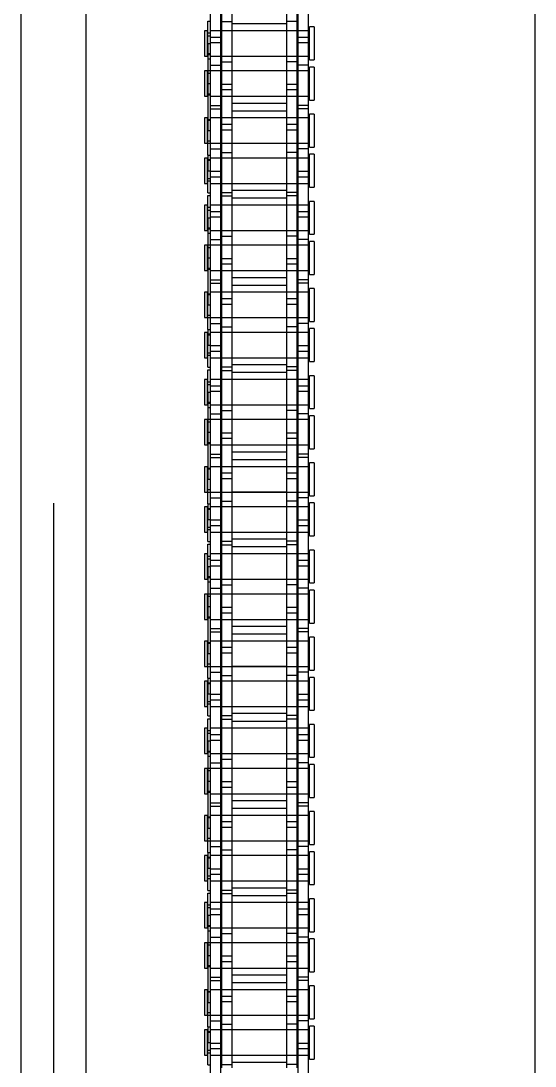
# Model space of a CAD drawing. Header units: metres. Extents: x 0 to 63075, y 0 to 44550.
# Drawn here: x 13957.4 to 14032.4, y 27655.3 to 27807.5 of the extents above; entities that cross this region are included whole.
import ezdxf

# ---------------------------------------------------------------- set-up
doc = ezdxf.new("R2010")
doc.units = ezdxf.units.M
doc.header["$LTSCALE"] = 75
doc.linetypes.add('HIDDEN2', pattern=[4.7625, 3.175, -1.5875])
for name, color, linetype in [('SDM', 7, 'Continuous'), ('SL4', 4, 'Continuous'), ('ST1', 7, 'HIDDEN2')]:
    doc.layers.add(name, color=color, linetype=linetype)

# ---------------------------------------------------------------- blocks, each defined once
blk = doc.blocks.new('A$Ca53c419a')
at = {"layer": 'SL4'}
for p, q in [((3664.71, 495.77), (2339.74, 495.77)), ((2339.74, 486.24), (3664.71, 486.24)), ((2339.74, 420.77), (3664.71, 420.77))]:
    blk.add_line(p, q, dxfattribs=at)
at = {"layer": 'ST1'}
for p, q in [((3664.71, 491), (2339.74, 491)), ((2339.74, 486.24), (3664.71, 486.24)), ((3230.77, 469), (3227.08, 469)), ((3227.08, 469), (3227.08, 468.53)), ((3230.77, 468.53), (3230.77, 469)), ((3236.62, 469), (3232.93, 469)), ((3232.93, 469), (3232.93, 468.53)), ((3236.62, 468.53), (3236.62, 469)), ((3243.47, 469), (3239.78, 469)), ((3239.78, 469), (3239.78, 468.53)), ((3243.47, 468.53), (3243.47, 469)), ((3249.32, 469), (3245.63, 469)), ((3245.63, 469), (3245.63, 468.53)), ((3249.32, 468.53), (3249.32, 469)), ((3256.17, 469), (3252.48, 469)), ((3252.48, 469), (3252.48, 468.53)), ((3256.17, 468.53), (3256.17, 469)), ((3262.02, 469), (3258.33, 469)), ((3258.33, 469), (3258.33, 468.53)), ((3262.02, 468.53), (3262.02, 469)), ((3268.87, 469), (3265.18, 469)), ((3265.18, 469), (3265.18, 468.53)), ((3268.87, 468.53), (3268.87, 469)), ((3274.72, 469), (3271.03, 469)), ((3271.03, 469), (3271.03, 468.53)), ((3274.72, 468.53), (3274.72, 469)), ((3281.57, 469), (3277.88, 469)), ((3277.88, 469), (3277.88, 468.53)), ((3281.57, 468.53), (3281.57, 469)), ((3287.42, 469), (3283.73, 469)), ((3283.73, 469), (3283.73, 468.53)), ((3287.42, 468.53), (3287.42, 469)), ((3294.27, 469), (3290.58, 469)), ((3290.58, 469), (3290.58, 468.53)), ((3294.27, 468.53), (3294.27, 469)), ((3300.12, 469), (3296.43, 469)), ((3296.43, 469), (3296.43, 468.53)), ((3300.12, 468.53), (3300.12, 469)), ((3306.97, 469), (3303.28, 469)), ((3303.28, 469), (3303.28, 468.53)), ((3306.97, 468.53), (3306.97, 469)), ((3312.82, 469), (3309.13, 469)), ((3309.13, 469), (3309.13, 468.53)), ((3312.82, 468.53), (3312.82, 469)), ((3319.67, 469), (3315.98, 469)), ((3315.98, 469), (3315.98, 468.53)), ((3319.67, 468.53), (3319.67, 469)), ((3325.52, 469), (3321.83, 469)), ((3321.83, 469), (3321.83, 468.53)), ((3325.52, 468.53), (3325.52, 469)), ((3332.37, 469), (3328.68, 469)), ((3328.68, 469), (3328.68, 468.53)), ((3332.37, 468.53), (3332.37, 469)), ((3338.22, 469), (3334.53, 469)), ((3334.53, 469), (3334.53, 468.53)), ((3338.22, 468.53), (3338.22, 469)), ((3345.07, 469), (3341.38, 469)), ((3341.38, 469), (3341.38, 468.53)), ((3345.07, 468.53), (3345.07, 469)), ((3350.92, 469), (3347.23, 469)), ((3347.23, 469), (3347.23, 468.53)), ((3350.92, 468.53), (3350.92, 469)), ((3357.77, 469), (3354.08, 469)), ((3354.08, 469), (3354.08, 468.53)), ((3357.77, 468.53), (3357.77, 469)), ((3363.62, 469), (3359.93, 469)), ((3359.93, 469), (3359.93, 468.53)), ((3363.62, 468.53), (3363.62, 469)), ((3370.47, 469), (3366.78, 469)), ((3366.78, 469), (3366.78, 468.53)), ((3370.47, 468.53), (3370.47, 469)), ((3376.32, 469), (3372.63, 469)), ((3372.63, 469), (3372.63, 468.53)), ((3376.32, 468.53), (3376.32, 469)), ((3228, 468.16), (3218.9, 468.16)), ((3225.7, 468.49), (3225.7, 468.16)), ((3225.7, 468.49), (3228.93, 468.49)), ((3227.08, 468.53), (3230.77, 468.53)), ((3227.08, 468.16), (3227.08, 466.64)), ((3227.08, 468.16), (3227.08, 453.66)), ((3227.45, 468.53), (3227.45, 468.16)), ((3227.82, 468.49), (3227.82, 468.16)), ((3228.86, 468.16), (3228, 468.16)), ((3228, 466.64), (3228, 468.16)), ((3237.95, 468.16), (3228.86, 468.16)), ((3228.86, 468.16), (3228.86, 466.64)), ((3228.93, 468.49), (3228.93, 468.16)), ((3231.22, 468.49), (3228.93, 468.49)), ((3230.4, 468.16), (3230.4, 468.53)), ((3230.55, 468.49), (3230.55, 468.16)), ((3230.77, 466.64), (3230.77, 468.16)), ((3230.77, 453.66), (3230.77, 468.16)), ((3231.22, 468.49), (3234.78, 468.49)), ((3231.22, 468.49), (3231.22, 468.16)), ((3232.1, 468.16), (3232.1, 466.64)), ((3232.93, 468.53), (3236.62, 468.53)), ((3232.93, 468.49), (3232.93, 466.64)), ((3232.93, 468.16), (3232.93, 453.66)), ((3233.3, 468.53), (3233.3, 468.16)), ((3234.78, 468.49), (3234.78, 468.16)), ((3247.48, 468.49), (3234.78, 468.49)), ((3236.25, 468.16), (3236.25, 468.53)), ((3236.39, 468.49), (3236.39, 468.16)), ((3236.62, 466.64), (3236.62, 468.16)), ((3236.62, 453.66), (3236.62, 468.16)), ((3237.95, 468.16), (3237.95, 466.64)), ((3244.3, 468.16), (3237.95, 468.16)), ((3238.45, 468.16), (3238.45, 466.64)), ((3239.78, 468.53), (3243.47, 468.53)), ((3239.78, 468.16), (3239.78, 466.64)), ((3239.78, 468.16), (3239.78, 453.66)), ((3240.01, 468.49), (3240.01, 468.16)), ((3240.15, 468.53), (3240.15, 468.16)), ((3241.63, 468.49), (3241.63, 468.16)), ((3243.1, 468.16), (3243.1, 468.53)), ((3243.47, 466.64), (3243.47, 468.49)), ((3243.47, 453.66), (3243.47, 468.16)), ((3244.3, 468.16), (3244.3, 466.64)), ((3253.4, 468.16), (3244.3, 468.16)), ((3245.18, 468.16), (3245.18, 468.49)), ((3245.63, 468.53), (3249.32, 468.53)), ((3245.63, 468.16), (3245.63, 466.64)), ((3245.63, 468.16), (3245.63, 453.66)), ((3245.86, 468.49), (3245.86, 468.16)), ((3246, 468.53), (3246, 468.16)), ((3247.48, 468.49), (3247.48, 468.16)), ((3247.48, 468.49), (3250.71, 468.49)), ((3247.55, 466.64), (3247.55, 468.16)), ((3248.41, 468.16), (3248.41, 466.64)), ((3248.58, 468.49), (3248.58, 468.16)), ((3248.95, 468.16), (3248.95, 468.53)), ((3249.32, 466.64), (3249.32, 468.16)), ((3249.32, 453.66), (3249.32, 468.16)), ((3250.71, 468.49), (3250.71, 468.16)), ((3251.1, 468.49), (3251.1, 468.16)), ((3251.1, 468.49), (3254.33, 468.49)), ((3252.48, 468.53), (3256.17, 468.53)), ((3252.48, 468.16), (3252.48, 466.64)), ((3252.48, 468.16), (3252.48, 453.66)), ((3252.85, 468.53), (3252.85, 468.16)), ((3253.22, 468.49), (3253.22, 468.16)), ((3254.26, 468.16), (3253.4, 468.16)), ((3253.4, 466.64), (3253.4, 468.16)), ((3263.35, 468.16), (3254.26, 468.16)), ((3254.26, 468.16), (3254.26, 466.64)), ((3254.33, 468.49), (3254.33, 468.16)), ((3256.62, 468.49), (3254.33, 468.49)), ((3255.8, 468.16), (3255.8, 468.53)), ((3255.95, 468.49), (3255.95, 468.16)), ((3256.17, 466.64), (3256.17, 468.16)), ((3256.17, 453.66), (3256.17, 468.16)), ((3256.62, 468.49), (3260.18, 468.49)), ((3256.62, 468.49), (3256.62, 468.16)), ((3257.5, 468.16), (3257.5, 466.64)), ((3258.33, 468.53), (3262.02, 468.53)), ((3258.33, 468.49), (3258.33, 466.64)), ((3258.33, 468.16), (3258.33, 453.66)), ((3258.7, 468.53), (3258.7, 468.16)), ((3260.18, 468.49), (3260.18, 468.16)), ((3272.88, 468.49), (3260.18, 468.49)), ((3261.65, 468.16), (3261.65, 468.53)), ((3261.79, 468.49), (3261.79, 468.16)), ((3262.02, 466.64), (3262.02, 468.16)), ((3262.02, 453.66), (3262.02, 468.16)), ((3263.35, 468.16), (3263.35, 466.64)), ((3269.7, 468.16), (3263.35, 468.16)), ((3263.85, 468.16), (3263.85, 466.64)), ((3265.18, 468.53), (3268.87, 468.53)), ((3265.18, 468.16), (3265.18, 466.64)), ((3265.18, 468.16), (3265.18, 453.66)), ((3265.41, 468.49), (3265.41, 468.16)), ((3265.55, 468.53), (3265.55, 468.16)), ((3267.03, 468.49), (3267.03, 468.16)), ((3268.5, 468.16), (3268.5, 468.53)), ((3268.87, 466.64), (3268.87, 468.49)), ((3268.87, 453.66), (3268.87, 468.16)), ((3269.7, 468.16), (3269.7, 466.64)), ((3278.8, 468.16), (3269.7, 468.16)), ((3270.58, 468.16), (3270.58, 468.49)), ((3271.03, 468.53), (3274.72, 468.53)), ((3271.03, 468.16), (3271.03, 466.64)), ((3271.03, 468.16), (3271.03, 453.66)), ((3271.26, 468.49), (3271.26, 468.16)), ((3271.4, 468.53), (3271.4, 468.16)), ((3272.88, 468.49), (3272.88, 468.16)), ((3272.88, 468.49), (3276.11, 468.49)), ((3272.95, 466.64), (3272.95, 468.16)), ((3273.81, 468.16), (3273.81, 466.64)), ((3273.98, 468.49), (3273.98, 468.16)), ((3274.35, 468.16), (3274.35, 468.53)), ((3274.72, 466.64), (3274.72, 468.16)), ((3274.72, 453.66), (3274.72, 468.16)), ((3276.11, 468.49), (3276.11, 468.16)), ((3276.5, 468.49), (3276.5, 468.16)), ((3276.5, 468.49), (3279.73, 468.49)), ((3277.88, 468.53), (3281.57, 468.53)), ((3277.88, 468.16), (3277.88, 466.64)), ((3277.88, 468.16), (3277.88, 453.66)), ((3278.25, 468.53), (3278.25, 468.16)), ((3278.62, 468.49), (3278.62, 468.16)), ((3279.66, 468.16), (3278.8, 468.16)), ((3278.8, 466.64), (3278.8, 468.16)), ((3288.75, 468.16), (3279.66, 468.16)), ((3279.66, 468.16), (3279.66, 466.64)), ((3279.73, 468.49), (3279.73, 468.16)), ((3282.02, 468.49), (3279.73, 468.49)), ((3281.2, 468.16), (3281.2, 468.53)), ((3281.35, 468.49), (3281.35, 468.16)), ((3281.57, 466.64), (3281.57, 468.16)), ((3281.57, 453.66), (3281.57, 468.16)), ((3282.02, 468.49), (3285.58, 468.49)), ((3282.02, 468.49), (3282.02, 468.16)), ((3282.9, 468.16), (3282.9, 466.64)), ((3283.73, 468.53), (3287.42, 468.53)), ((3283.73, 468.49), (3283.73, 466.64)), ((3283.73, 468.16), (3283.73, 453.66)), ((3284.1, 468.53), (3284.1, 468.16)), ((3285.58, 468.49), (3285.58, 468.16)), ((3298.28, 468.49), (3285.58, 468.49)), ((3287.05, 468.16), (3287.05, 468.53)), ((3287.19, 468.49), (3287.19, 468.16)), ((3287.42, 466.64), (3287.42, 468.16)), ((3287.42, 453.66), (3287.42, 468.16)), ((3288.75, 468.16), (3288.75, 466.64)), ((3295.1, 468.16), (3288.75, 468.16)), ((3289.25, 468.16), (3289.25, 466.64)), ((3290.58, 468.53), (3294.27, 468.53)), ((3290.58, 468.16), (3290.58, 466.64)), ((3290.58, 468.16), (3290.58, 453.66)), ((3290.81, 468.49), (3290.81, 468.16)), ((3290.95, 468.53), (3290.95, 468.16)), ((3292.43, 468.49), (3292.43, 468.16)), ((3293.9, 468.16), (3293.9, 468.53)), ((3294.27, 466.64), (3294.27, 468.49)), ((3294.27, 453.66), (3294.27, 468.16)), ((3295.1, 468.16), (3295.1, 466.64)), ((3304.2, 468.16), (3295.1, 468.16)), ((3295.98, 468.16), (3295.98, 468.49)), ((3296.43, 468.53), (3300.12, 468.53)), ((3296.43, 468.16), (3296.43, 466.64)), ((3296.43, 468.16), (3296.43, 453.66)), ((3296.66, 468.49), (3296.66, 468.16)), ((3296.8, 468.53), (3296.8, 468.16)), ((3298.28, 468.49), (3298.28, 468.16)), ((3298.28, 468.49), (3301.51, 468.49)), ((3298.35, 466.64), (3298.35, 468.16)), ((3299.21, 468.16), (3299.21, 466.64)), ((3299.38, 468.49), (3299.38, 468.16)), ((3299.75, 468.16), (3299.75, 468.53)), ((3300.12, 466.64), (3300.12, 468.16)), ((3300.12, 453.66), (3300.12, 468.16)), ((3301.51, 468.49), (3301.51, 468.16)), ((3301.9, 468.49), (3301.9, 468.16)), ((3301.9, 468.49), (3305.13, 468.49)), ((3303.28, 468.53), (3306.97, 468.53)), ((3303.28, 468.16), (3303.28, 466.64)), ((3303.28, 468.16), (3303.28, 453.66)), ((3303.65, 468.53), (3303.65, 468.16)), ((3304.02, 468.49), (3304.02, 468.16)), ((3305.06, 468.16), (3304.2, 468.16)), ((3304.2, 466.64), (3304.2, 468.16)), ((3314.15, 468.16), (3305.06, 468.16)), ((3305.06, 468.16), (3305.06, 466.64)), ((3305.13, 468.49), (3305.13, 468.16)), ((3307.42, 468.49), (3305.13, 468.49)), ((3306.6, 468.16), (3306.6, 468.53)), ((3306.75, 468.49), (3306.75, 468.16)), ((3306.97, 466.64), (3306.97, 468.16)), ((3306.97, 453.66), (3306.97, 468.16)), ((3307.42, 468.49), (3310.98, 468.49)), ((3307.42, 468.49), (3307.42, 468.16)), ((3308.3, 468.16), (3308.3, 466.64)), ((3309.13, 468.53), (3312.82, 468.53)), ((3309.13, 468.49), (3309.13, 466.64)), ((3309.13, 468.16), (3309.13, 453.66)), ((3309.5, 468.53), (3309.5, 468.16)), ((3310.98, 468.49), (3310.98, 468.16)), ((3323.68, 468.49), (3310.98, 468.49)), ((3312.45, 468.16), (3312.45, 468.53)), ((3312.59, 468.49), (3312.59, 468.16)), ((3312.82, 466.64), (3312.82, 468.16)), ((3312.82, 453.66), (3312.82, 468.16)), ((3314.15, 468.16), (3314.15, 466.64)), ((3320.5, 468.16), (3314.15, 468.16)), ((3314.65, 468.16), (3314.65, 466.64)), ((3315.98, 468.53), (3319.67, 468.53)), ((3315.98, 468.16), (3315.98, 466.64)), ((3315.98, 468.16), (3315.98, 453.66)), ((3316.21, 468.49), (3316.21, 468.16)), ((3316.35, 468.53), (3316.35, 468.16)), ((3317.83, 468.49), (3317.83, 468.16)), ((3319.3, 468.16), (3319.3, 468.53)), ((3319.67, 466.64), (3319.67, 468.49)), ((3319.67, 453.66), (3319.67, 468.16)), ((3320.5, 468.16), (3320.5, 466.64)), ((3329.6, 468.16), (3320.5, 468.16)), ((3321.38, 468.16), (3321.38, 468.49)), ((3321.83, 468.53), (3325.52, 468.53)), ((3321.83, 468.16), (3321.83, 466.64)), ((3321.83, 468.16), (3321.83, 453.66)), ((3322.06, 468.49), (3322.06, 468.16)), ((3322.2, 468.53), (3322.2, 468.16)), ((3323.68, 468.49), (3323.68, 468.16)), ((3323.68, 468.49), (3326.91, 468.49)), ((3323.75, 466.64), (3323.75, 468.16)), ((3324.61, 468.16), (3324.61, 466.64)), ((3324.78, 468.49), (3324.78, 468.16)), ((3325.15, 468.16), (3325.15, 468.53)), ((3325.52, 466.64), (3325.52, 468.16)), ((3325.52, 453.66), (3325.52, 468.16)), ((3326.91, 468.49), (3326.91, 468.16)), ((3327.3, 468.49), (3327.3, 468.16)), ((3327.3, 468.49), (3330.53, 468.49)), ((3328.68, 468.53), (3332.37, 468.53)), ((3328.68, 468.16), (3328.68, 466.64)), ((3328.68, 468.16), (3328.68, 453.66)), ((3329.05, 468.53), (3329.05, 468.16)), ((3329.42, 468.49), (3329.42, 468.16)), ((3330.46, 468.16), (3329.6, 468.16)), ((3329.6, 466.64), (3329.6, 468.16)), ((3339.55, 468.16), (3330.46, 468.16)), ((3330.46, 468.16), (3330.46, 466.64)), ((3330.53, 468.49), (3330.53, 468.16)), ((3332.82, 468.49), (3330.53, 468.49)), ((3332, 468.16), (3332, 468.53)), ((3332.15, 468.49), (3332.15, 468.16)), ((3332.37, 466.64), (3332.37, 468.16)), ((3332.37, 453.66), (3332.37, 468.16)), ((3332.82, 468.49), (3336.38, 468.49)), ((3332.82, 468.49), (3332.82, 468.16)), ((3333.7, 468.16), (3333.7, 466.64)), ((3334.53, 468.53), (3338.22, 468.53)), ((3334.53, 468.49), (3334.53, 466.64)), ((3334.53, 468.16), (3334.53, 453.66)), ((3334.9, 468.53), (3334.9, 468.16)), ((3336.38, 468.49), (3336.38, 468.16)), ((3349.08, 468.49), (3336.38, 468.49)), ((3337.85, 468.16), (3337.85, 468.53)), ((3337.99, 468.49), (3337.99, 468.16)), ((3338.22, 466.64), (3338.22, 468.16)), ((3338.22, 453.66), (3338.22, 468.16)), ((3339.55, 468.16), (3339.55, 466.64)), ((3345.9, 468.16), (3339.55, 468.16)), ((3340.05, 468.16), (3340.05, 466.64)), ((3341.38, 468.53), (3345.07, 468.53)), ((3341.38, 468.16), (3341.38, 466.64)), ((3341.38, 468.16), (3341.38, 453.66)), ((3341.61, 468.49), (3341.61, 468.16)), ((3341.75, 468.53), (3341.75, 468.16)), ((3343.23, 468.49), (3343.23, 468.16)), ((3344.7, 468.16), (3344.7, 468.53)), ((3345.07, 466.64), (3345.07, 468.49)), ((3345.07, 453.66), (3345.07, 468.16)), ((3345.9, 468.16), (3345.9, 466.64)), ((3355, 468.16), (3345.9, 468.16)), ((3346.78, 468.16), (3346.78, 468.49)), ((3347.23, 468.53), (3350.92, 468.53)), ((3347.23, 468.16), (3347.23, 466.64)), ((3347.23, 468.16), (3347.23, 453.66)), ((3347.46, 468.49), (3347.46, 468.16)), ((3347.6, 468.53), (3347.6, 468.16)), ((3349.08, 468.49), (3349.08, 468.16)), ((3349.08, 468.49), (3352.31, 468.49)), ((3349.15, 466.64), (3349.15, 468.16)), ((3350.01, 468.16), (3350.01, 466.64)), ((3350.18, 468.49), (3350.18, 468.16)), ((3350.55, 468.16), (3350.55, 468.53)), ((3350.92, 466.64), (3350.92, 468.16)), ((3350.92, 453.66), (3350.92, 468.16)), ((3352.31, 468.49), (3352.31, 468.16)), ((3352.7, 468.49), (3352.7, 468.16)), ((3352.7, 468.49), (3355.93, 468.49)), ((3354.08, 468.53), (3357.77, 468.53)), ((3354.08, 468.16), (3354.08, 466.64)), ((3354.08, 468.16), (3354.08, 453.66)), ((3354.45, 468.53), (3354.45, 468.16)), ((3354.82, 468.49), (3354.82, 468.16)), ((3355.86, 468.16), (3355, 468.16)), ((3355, 466.64), (3355, 468.16)), ((3364.95, 468.16), (3355.86, 468.16)), ((3355.86, 468.16), (3355.86, 466.64)), ((3355.93, 468.49), (3355.93, 468.16)), ((3358.22, 468.49), (3355.93, 468.49)), ((3357.4, 468.16), (3357.4, 468.53)), ((3357.55, 468.49), (3357.55, 468.16)), ((3357.77, 466.64), (3357.77, 468.16)), ((3357.77, 453.66), (3357.77, 468.16)), ((3358.22, 468.49), (3361.78, 468.49)), ((3358.22, 468.49), (3358.22, 468.16)), ((3359.1, 468.16), (3359.1, 466.64)), ((3359.93, 468.53), (3363.62, 468.53)), ((3359.93, 468.49), (3359.93, 466.64)), ((3359.93, 468.16), (3359.93, 453.66)), ((3360.3, 468.53), (3360.3, 468.16)), ((3361.78, 468.49), (3361.78, 468.16)), ((3374.48, 468.49), (3361.78, 468.49)), ((3363.25, 468.16), (3363.25, 468.53)), ((3363.39, 468.49), (3363.39, 468.16)), ((3363.62, 466.64), (3363.62, 468.16)), ((3363.62, 453.66), (3363.62, 468.16)), ((3364.95, 468.16), (3364.95, 466.64)), ((3371.3, 468.16), (3364.95, 468.16)), ((3365.45, 468.16), (3365.45, 466.64)), ((3366.78, 468.53), (3370.47, 468.53)), ((3366.78, 468.16), (3366.78, 466.64)), ((3366.78, 468.16), (3366.78, 453.66)), ((3367.01, 468.49), (3367.01, 468.16)), ((3367.15, 468.53), (3367.15, 468.16)), ((3368.63, 468.49), (3368.63, 468.16)), ((3370.1, 468.16), (3370.1, 468.53)), ((3370.47, 466.64), (3370.47, 468.49)), ((3370.47, 453.66), (3370.47, 468.16)), ((3371.3, 468.16), (3371.3, 466.64)), ((3380.4, 468.16), (3371.3, 468.16)), ((3372.18, 468.16), (3372.18, 468.49)), ((3372.63, 468.53), (3376.32, 468.53)), ((3372.63, 468.16), (3372.63, 466.64)), ((3372.63, 468.16), (3372.63, 453.66)), ((3372.86, 468.49), (3372.86, 468.16)), ((3373, 468.53), (3373, 468.16)), ((3374.48, 468.49), (3374.48, 468.16)), ((3374.48, 468.49), (3377.71, 468.49)), ((3374.55, 466.64), (3374.55, 468.16)), ((3375.41, 468.16), (3375.41, 466.64)), ((3375.58, 468.49), (3375.58, 468.16)), ((3375.95, 468.16), (3375.95, 468.53)), ((3376.32, 466.64), (3376.32, 468.16)), ((3376.32, 453.66), (3376.32, 468.16)), ((3377.71, 468.49), (3377.71, 468.16)), ((3228, 466.64), (3218.9, 466.64)), ((3231.6, 466.49), (3225.25, 466.49)), ((3225.75, 466.49), (3225.75, 464.97)), ((3227.08, 466.49), (3227.08, 464.97)), ((3228.86, 466.64), (3228, 466.64)), ((3237.95, 466.64), (3228.86, 466.64)), ((3230.77, 464.97), (3230.77, 466.49)), ((3231.6, 466.49), (3231.6, 464.97)), ((3240.7, 466.49), (3231.6, 466.49)), ((3232.93, 466.49), (3232.93, 464.97)), ((3234.85, 464.97), (3234.85, 466.49)), ((3235.71, 466.49), (3235.71, 464.97)), ((3236.62, 464.97), (3236.62, 466.49)), ((3244.3, 466.64), (3237.95, 466.64)), ((3239.78, 466.49), (3239.78, 464.97)), ((3241.56, 466.49), (3240.7, 466.49)), ((3240.7, 464.97), (3240.7, 466.49)), ((3250.65, 466.49), (3241.56, 466.49)), ((3241.56, 466.49), (3241.56, 464.97)), ((3243.47, 464.97), (3243.47, 466.49)), ((3253.4, 466.64), (3244.3, 466.64)), ((3244.8, 466.49), (3244.8, 464.97)), ((3245.63, 466.49), (3245.63, 464.97)), ((3249.32, 464.97), (3249.32, 466.49)), ((3250.65, 466.49), (3250.65, 464.97)), ((3257, 466.49), (3250.65, 466.49)), ((3251.15, 466.49), (3251.15, 464.97)), ((3252.48, 466.49), (3252.48, 464.97)), ((3254.26, 466.64), (3253.4, 466.64)), ((3263.35, 466.64), (3254.26, 466.64)), ((3256.17, 464.97), (3256.17, 466.49)), ((3257, 466.49), (3257, 464.97)), ((3266.1, 466.49), (3257, 466.49)), ((3258.33, 466.49), (3258.33, 464.97)), ((3260.25, 464.97), (3260.25, 466.49)), ((3261.11, 466.49), (3261.11, 464.97)), ((3262.02, 464.97), (3262.02, 466.49)), ((3269.7, 466.64), (3263.35, 466.64)), ((3265.18, 466.49), (3265.18, 464.97)), ((3266.96, 466.49), (3266.1, 466.49)), ((3266.1, 464.97), (3266.1, 466.49)), ((3276.05, 466.49), (3266.96, 466.49)), ((3266.96, 466.49), (3266.96, 464.97)), ((3268.87, 464.97), (3268.87, 466.49)), ((3278.8, 466.64), (3269.7, 466.64)), ((3270.2, 466.49), (3270.2, 464.97)), ((3271.03, 466.49), (3271.03, 464.97)), ((3274.72, 464.97), (3274.72, 466.49)), ((3276.05, 466.49), (3276.05, 464.97)), ((3282.4, 466.49), (3276.05, 466.49)), ((3276.55, 466.49), (3276.55, 464.97)), ((3277.88, 466.49), (3277.88, 464.97)), ((3279.66, 466.64), (3278.8, 466.64)), ((3288.75, 466.64), (3279.66, 466.64)), ((3281.57, 464.97), (3281.57, 466.49)), ((3282.4, 466.49), (3282.4, 464.97)), ((3291.5, 466.49), (3282.4, 466.49)), ((3283.73, 466.49), (3283.73, 464.97)), ((3285.65, 464.97), (3285.65, 466.49)), ((3286.51, 466.49), (3286.51, 464.97)), ((3287.42, 464.97), (3287.42, 466.49)), ((3295.1, 466.64), (3288.75, 466.64)), ((3290.58, 466.49), (3290.58, 464.97)), ((3292.36, 466.49), (3291.5, 466.49)), ((3291.5, 464.97), (3291.5, 466.49)), ((3301.45, 466.49), (3292.36, 466.49)), ((3292.36, 466.49), (3292.36, 464.97)), ((3294.27, 464.97), (3294.27, 466.49)), ((3304.2, 466.64), (3295.1, 466.64)), ((3295.6, 466.49), (3295.6, 464.97)), ((3296.43, 466.49), (3296.43, 464.97)), ((3300.12, 464.97), (3300.12, 466.49)), ((3301.45, 466.49), (3301.45, 464.97)), ((3307.8, 466.49), (3301.45, 466.49)), ((3301.95, 466.49), (3301.95, 464.97)), ((3303.28, 466.49), (3303.28, 464.97)), ((3305.06, 466.64), (3304.2, 466.64)), ((3314.15, 466.64), (3305.06, 466.64)), ((3306.97, 464.97), (3306.97, 466.49)), ((3307.8, 466.49), (3307.8, 464.97)), ((3316.9, 466.49), (3307.8, 466.49)), ((3309.13, 466.49), (3309.13, 464.97)), ((3311.05, 464.97), (3311.05, 466.49)), ((3311.91, 466.49), (3311.91, 464.97)), ((3312.82, 464.97), (3312.82, 466.49)), ((3320.5, 466.64), (3314.15, 466.64)), ((3315.98, 466.49), (3315.98, 464.97)), ((3317.76, 466.49), (3316.9, 466.49)), ((3316.9, 464.97), (3316.9, 466.49)), ((3326.85, 466.49), (3317.76, 466.49)), ((3317.76, 466.49), (3317.76, 464.97)), ((3319.67, 464.97), (3319.67, 466.49)), ((3329.6, 466.64), (3320.5, 466.64)), ((3321, 466.49), (3321, 464.97)), ((3321.83, 466.49), (3321.83, 464.97)), ((3325.52, 464.97), (3325.52, 466.49)), ((3326.85, 466.49), (3326.85, 464.97)), ((3333.2, 466.49), (3326.85, 466.49)), ((3327.35, 466.49), (3327.35, 464.97)), ((3328.68, 466.49), (3328.68, 464.97)), ((3330.46, 466.64), (3329.6, 466.64)), ((3339.55, 466.64), (3330.46, 466.64)), ((3332.37, 464.97), (3332.37, 466.49)), ((3333.2, 466.49), (3333.2, 464.97)), ((3342.3, 466.49), (3333.2, 466.49)), ((3334.53, 466.49), (3334.53, 464.97)), ((3336.45, 464.97), (3336.45, 466.49)), ((3337.31, 466.49), (3337.31, 464.97)), ((3338.22, 464.97), (3338.22, 466.49)), ((3345.9, 466.64), (3339.55, 466.64)), ((3341.38, 466.49), (3341.38, 464.97)), ((3343.16, 466.49), (3342.3, 466.49)), ((3342.3, 464.97), (3342.3, 466.49)), ((3352.25, 466.49), (3343.16, 466.49)), ((3343.16, 466.49), (3343.16, 464.97)), ((3345.07, 464.97), (3345.07, 466.49)), ((3355, 466.64), (3345.9, 466.64)), ((3346.4, 466.49), (3346.4, 464.97)), ((3347.23, 466.49), (3347.23, 464.97)), ((3350.92, 464.97), (3350.92, 466.49)), ((3352.25, 466.49), (3352.25, 464.97)), ((3358.6, 466.49), (3352.25, 466.49)), ((3352.75, 466.49), (3352.75, 464.97)), ((3354.08, 466.49), (3354.08, 464.97)), ((3355.86, 466.64), (3355, 466.64)), ((3364.95, 466.64), (3355.86, 466.64)), ((3357.77, 464.97), (3357.77, 466.49)), ((3358.6, 466.49), (3358.6, 464.97)), ((3367.7, 466.49), (3358.6, 466.49)), ((3359.93, 466.49), (3359.93, 464.97)), ((3361.85, 464.97), (3361.85, 466.49)), ((3362.71, 466.49), (3362.71, 464.97)), ((3363.62, 464.97), (3363.62, 466.49)), ((3371.3, 466.64), (3364.95, 466.64)), ((3366.78, 466.49), (3366.78, 464.97)), ((3368.56, 466.49), (3367.7, 466.49)), ((3367.7, 464.97), (3367.7, 466.49)), ((3377.65, 466.49), (3368.56, 466.49)), ((3368.56, 466.49), (3368.56, 464.97)), ((3370.47, 464.97), (3370.47, 466.49)), ((3380.4, 466.64), (3371.3, 466.64)), ((3371.8, 466.49), (3371.8, 464.97)), ((3372.63, 466.49), (3372.63, 464.97)), ((3376.32, 464.97), (3376.32, 466.49)), ((3377.65, 466.49), (3377.65, 464.97)), ((3384, 466.49), (3377.65, 466.49)), ((3231.6, 464.97), (3225.25, 464.97)), ((3226.04, 457.04), (3226.04, 464.97)), ((3227.08, 464.97), (3227.08, 457.04)), ((3230.77, 457.04), (3230.77, 464.97)), ((3230.82, 464.97), (3230.82, 457.04)), ((3240.7, 464.97), (3231.6, 464.97)), ((3232.89, 457.04), (3232.89, 464.97)), ((3232.93, 464.97), (3232.93, 457.04)), ((3236.62, 457.04), (3236.62, 464.97)), ((3237.67, 464.97), (3237.67, 457.04)), ((3238.74, 457.04), (3238.74, 464.97)), ((3239.78, 464.97), (3239.78, 457.04)), ((3241.56, 464.97), (3240.7, 464.97)), ((3250.65, 464.97), (3241.56, 464.97)), ((3243.47, 457.04), (3243.47, 464.97)), ((3243.52, 464.97), (3243.52, 457.04)), ((3245.59, 457.04), (3245.59, 464.97)), ((3245.63, 464.97), (3245.63, 457.04)), ((3249.32, 457.04), (3249.32, 464.97)), ((3250.37, 464.97), (3250.37, 457.04)), ((3257, 464.97), (3250.65, 464.97)), ((3251.44, 457.04), (3251.44, 464.97)), ((3252.48, 464.97), (3252.48, 457.04)), ((3256.17, 457.04), (3256.17, 464.97)), ((3256.22, 464.97), (3256.22, 457.04)), ((3266.1, 464.97), (3257, 464.97)), ((3258.29, 457.04), (3258.29, 464.97)), ((3258.33, 464.97), (3258.33, 457.04)), ((3262.02, 457.04), (3262.02, 464.97)), ((3263.07, 464.97), (3263.07, 457.04)), ((3264.14, 457.04), (3264.14, 464.97)), ((3265.18, 464.97), (3265.18, 457.04)), ((3266.96, 464.97), (3266.1, 464.97)), ((3276.05, 464.97), (3266.96, 464.97)), ((3268.87, 457.04), (3268.87, 464.97)), ((3268.92, 464.97), (3268.92, 457.04)), ((3270.99, 457.04), (3270.99, 464.97)), ((3271.03, 464.97), (3271.03, 457.04)), ((3274.72, 457.04), (3274.72, 464.97)), ((3275.77, 464.97), (3275.77, 457.04)), ((3282.4, 464.97), (3276.05, 464.97)), ((3276.84, 457.04), (3276.84, 464.97)), ((3277.88, 464.97), (3277.88, 457.04)), ((3281.57, 457.04), (3281.57, 464.97)), ((3281.62, 464.97), (3281.62, 457.04)), ((3291.5, 464.97), (3282.4, 464.97)), ((3283.69, 457.04), (3283.69, 464.97)), ((3283.73, 464.97), (3283.73, 457.04)), ((3287.42, 457.04), (3287.42, 464.97)), ((3288.47, 464.97), (3288.47, 457.04)), ((3289.54, 457.04), (3289.54, 464.97)), ((3290.58, 464.97), (3290.58, 457.04)), ((3292.36, 464.97), (3291.5, 464.97)), ((3301.45, 464.97), (3292.36, 464.97)), ((3294.27, 457.04), (3294.27, 464.97)), ((3294.32, 464.97), (3294.32, 457.04)), ((3296.39, 457.04), (3296.39, 464.97)), ((3296.43, 464.97), (3296.43, 457.04)), ((3300.12, 457.04), (3300.12, 464.97)), ((3301.17, 464.97), (3301.17, 457.04)), ((3307.8, 464.97), (3301.45, 464.97)), ((3302.24, 457.04), (3302.24, 464.97)), ((3303.28, 464.97), (3303.28, 457.04)), ((3306.97, 457.04), (3306.97, 464.97)), ((3307.02, 464.97), (3307.02, 457.04)), ((3316.9, 464.97), (3307.8, 464.97)), ((3309.09, 457.04), (3309.09, 464.97)), ((3309.13, 464.97), (3309.13, 457.04)), ((3312.82, 457.04), (3312.82, 464.97)), ((3313.87, 464.97), (3313.87, 457.04)), ((3314.94, 457.04), (3314.94, 464.97)), ((3315.98, 464.97), (3315.98, 457.04)), ((3317.76, 464.97), (3316.9, 464.97)), ((3326.85, 464.97), (3317.76, 464.97)), ((3319.67, 457.04), (3319.67, 464.97)), ((3319.72, 464.97), (3319.72, 457.04)), ((3321.79, 457.04), (3321.79, 464.97)), ((3321.83, 464.97), (3321.83, 457.04)), ((3325.52, 457.04), (3325.52, 464.97)), ((3326.57, 464.97), (3326.57, 457.04)), ((3333.2, 464.97), (3326.85, 464.97)), ((3327.64, 457.04), (3327.64, 464.97)), ((3328.68, 464.97), (3328.68, 457.04)), ((3332.37, 457.04), (3332.37, 464.97)), ((3332.42, 464.97), (3332.42, 457.04)), ((3342.3, 464.97), (3333.2, 464.97)), ((3334.49, 457.04), (3334.49, 464.97)), ((3334.53, 464.97), (3334.53, 457.04)), ((3338.22, 457.04), (3338.22, 464.97)), ((3339.27, 464.97), (3339.27, 457.04)), ((3340.34, 457.04), (3340.34, 464.97)), ((3341.38, 464.97), (3341.38, 457.04)), ((3343.16, 464.97), (3342.3, 464.97)), ((3352.25, 464.97), (3343.16, 464.97)), ((3345.07, 457.04), (3345.07, 464.97)), ((3345.12, 464.97), (3345.12, 457.04)), ((3347.19, 457.04), (3347.19, 464.97)), ((3347.23, 464.97), (3347.23, 457.04)), ((3350.92, 457.04), (3350.92, 464.97)), ((3351.97, 464.97), (3351.97, 457.04)), ((3358.6, 464.97), (3352.25, 464.97)), ((3353.04, 457.04), (3353.04, 464.97)), ((3354.08, 464.97), (3354.08, 457.04)), ((3357.77, 457.04), (3357.77, 464.97)), ((3357.82, 464.97), (3357.82, 457.04)), ((3367.7, 464.97), (3358.6, 464.97)), ((3359.89, 457.04), (3359.89, 464.97)), ((3359.93, 464.97), (3359.93, 457.04)), ((3363.62, 457.04), (3363.62, 464.97)), ((3364.67, 464.97), (3364.67, 457.04)), ((3365.74, 457.04), (3365.74, 464.97)), ((3366.78, 464.97), (3366.78, 457.04)), ((3368.56, 464.97), (3367.7, 464.97)), ((3377.65, 464.97), (3368.56, 464.97)), ((3370.47, 457.04), (3370.47, 464.97)), ((3370.52, 464.97), (3370.52, 457.04)), ((3372.59, 457.04), (3372.59, 464.97)), ((3372.63, 464.97), (3372.63, 457.04)), ((3376.32, 457.04), (3376.32, 464.97)), ((3377.37, 464.97), (3377.37, 457.04)), ((3384, 464.97), (3377.65, 464.97)), ((3231.6, 457.04), (3225.25, 457.04)), ((3225.75, 455.52), (3225.75, 457.04)), ((3227.08, 457.04), (3227.08, 455.52)), ((3230.77, 455.52), (3230.77, 457.04)), ((3231.6, 455.52), (3231.6, 457.04)), ((3240.7, 457.04), (3231.6, 457.04)), ((3232.93, 457.04), (3232.93, 455.52)), ((3234.85, 455.52), (3234.85, 457.04)), ((3235.71, 457.04), (3235.71, 455.52)), ((3236.62, 455.52), (3236.62, 457.04)), ((3239.78, 457.04), (3239.78, 455.52)), ((3241.56, 457.04), (3240.7, 457.04)), ((3240.7, 455.52), (3240.7, 457.04)), ((3250.65, 457.04), (3241.56, 457.04)), ((3241.56, 457.04), (3241.56, 455.52)), ((3243.47, 455.52), (3243.47, 457.04)), ((3244.8, 455.52), (3244.8, 457.04)), ((3245.63, 457.04), (3245.63, 455.52)), ((3249.32, 455.52), (3249.32, 457.04)), ((3250.65, 455.52), (3250.65, 457.04)), ((3257, 457.04), (3250.65, 457.04)), ((3251.15, 455.52), (3251.15, 457.04)), ((3252.48, 457.04), (3252.48, 455.52)), ((3256.17, 455.52), (3256.17, 457.04)), ((3257, 455.52), (3257, 457.04)), ((3266.1, 457.04), (3257, 457.04)), ((3258.33, 457.04), (3258.33, 455.52)), ((3260.25, 455.52), (3260.25, 457.04)), ((3261.11, 457.04), (3261.11, 455.52)), ((3262.02, 455.52), (3262.02, 457.04)), ((3265.18, 457.04), (3265.18, 455.52)), ((3266.96, 457.04), (3266.1, 457.04)), ((3266.1, 455.52), (3266.1, 457.04)), ((3276.05, 457.04), (3266.96, 457.04)), ((3266.96, 457.04), (3266.96, 455.52)), ((3268.87, 455.52), (3268.87, 457.04)), ((3270.2, 455.52), (3270.2, 457.04)), ((3271.03, 457.04), (3271.03, 455.52)), ((3274.72, 455.52), (3274.72, 457.04)), ((3276.05, 455.52), (3276.05, 457.04)), ((3282.4, 457.04), (3276.05, 457.04)), ((3276.55, 455.52), (3276.55, 457.04)), ((3277.88, 457.04), (3277.88, 455.52)), ((3281.57, 455.52), (3281.57, 457.04)), ((3282.4, 455.52), (3282.4, 457.04)), ((3291.5, 457.04), (3282.4, 457.04)), ((3283.73, 457.04), (3283.73, 455.52)), ((3285.65, 455.52), (3285.65, 457.04)), ((3286.51, 457.04), (3286.51, 455.52)), ((3287.42, 455.52), (3287.42, 457.04)), ((3290.58, 457.04), (3290.58, 455.52)), ((3292.36, 457.04), (3291.5, 457.04)), ((3291.5, 455.52), (3291.5, 457.04)), ((3301.45, 457.04), (3292.36, 457.04)), ((3292.36, 457.04), (3292.36, 455.52)), ((3294.27, 455.52), (3294.27, 457.04)), ((3295.6, 455.52), (3295.6, 457.04)), ((3296.43, 457.04), (3296.43, 455.52)), ((3300.12, 455.52), (3300.12, 457.04)), ((3301.45, 455.52), (3301.45, 457.04)), ((3307.8, 457.04), (3301.45, 457.04)), ((3301.95, 455.52), (3301.95, 457.04)), ((3303.28, 457.04), (3303.28, 455.52)), ((3306.97, 455.52), (3306.97, 457.04)), ((3307.8, 455.52), (3307.8, 457.04)), ((3316.9, 457.04), (3307.8, 457.04)), ((3309.13, 457.04), (3309.13, 455.52)), ((3311.05, 455.52), (3311.05, 457.04)), ((3311.91, 457.04), (3311.91, 455.52)), ((3312.82, 455.52), (3312.82, 457.04)), ((3315.98, 457.04), (3315.98, 455.52)), ((3317.76, 457.04), (3316.9, 457.04)), ((3316.9, 455.52), (3316.9, 457.04)), ((3326.85, 457.04), (3317.76, 457.04)), ((3317.76, 457.04), (3317.76, 455.52)), ((3319.67, 455.52), (3319.67, 457.04)), ((3321, 455.52), (3321, 457.04)), ((3321.83, 457.04), (3321.83, 455.52)), ((3325.52, 455.52), (3325.52, 457.04)), ((3326.85, 455.52), (3326.85, 457.04)), ((3333.2, 457.04), (3326.85, 457.04)), ((3327.35, 455.52), (3327.35, 457.04)), ((3328.68, 457.04), (3328.68, 455.52)), ((3332.37, 455.52), (3332.37, 457.04)), ((3333.2, 455.52), (3333.2, 457.04)), ((3342.3, 457.04), (3333.2, 457.04)), ((3334.53, 457.04), (3334.53, 455.52)), ((3336.45, 455.52), (3336.45, 457.04)), ((3337.31, 457.04), (3337.31, 455.52)), ((3338.22, 455.52), (3338.22, 457.04)), ((3341.38, 457.04), (3341.38, 455.52)), ((3343.16, 457.04), (3342.3, 457.04)), ((3342.3, 455.52), (3342.3, 457.04)), ((3352.25, 457.04), (3343.16, 457.04)), ((3343.16, 457.04), (3343.16, 455.52)), ((3345.07, 455.52), (3345.07, 457.04)), ((3346.4, 455.52), (3346.4, 457.04)), ((3347.23, 457.04), (3347.23, 455.52)), ((3350.92, 455.52), (3350.92, 457.04)), ((3352.25, 455.52), (3352.25, 457.04)), ((3358.6, 457.04), (3352.25, 457.04)), ((3352.75, 455.52), (3352.75, 457.04)), ((3354.08, 457.04), (3354.08, 455.52)), ((3357.77, 455.52), (3357.77, 457.04)), ((3358.6, 455.52), (3358.6, 457.04)), ((3367.7, 457.04), (3358.6, 457.04)), ((3359.93, 457.04), (3359.93, 455.52)), ((3361.85, 455.52), (3361.85, 457.04)), ((3362.71, 457.04), (3362.71, 455.52)), ((3363.62, 455.52), (3363.62, 457.04)), ((3366.78, 457.04), (3366.78, 455.52)), ((3368.56, 457.04), (3367.7, 457.04)), ((3367.7, 455.52), (3367.7, 457.04)), ((3377.65, 457.04), (3368.56, 457.04)), ((3368.56, 457.04), (3368.56, 455.52)), ((3370.47, 455.52), (3370.47, 457.04)), ((3371.8, 455.52), (3371.8, 457.04)), ((3372.63, 457.04), (3372.63, 455.52)), ((3376.32, 455.52), (3376.32, 457.04)), ((3377.65, 455.52), (3377.65, 457.04)), ((3384, 457.04), (3377.65, 457.04)), ((3228, 455.36), (3218.9, 455.36)), ((3231.6, 455.52), (3225.25, 455.52)), ((3227.08, 455.36), (3227.08, 453.84)), ((3228.86, 455.36), (3228, 455.36)), ((3228, 453.84), (3228, 455.36)), ((3237.95, 455.36), (3228.86, 455.36)), ((3228.86, 455.36), (3228.86, 453.84)), ((3230.77, 453.84), (3230.77, 455.36)), ((3240.7, 455.52), (3231.6, 455.52)), ((3232.1, 453.84), (3232.1, 455.36)), ((3232.93, 455.36), (3232.93, 453.84)), ((3236.62, 453.84), (3236.62, 455.36)), ((3237.95, 453.84), (3237.95, 455.36)), ((3244.3, 455.36), (3237.95, 455.36)), ((3238.45, 453.84), (3238.45, 455.36)), ((3239.78, 455.36), (3239.78, 453.84)), ((3241.56, 455.52), (3240.7, 455.52)), ((3250.65, 455.52), (3241.56, 455.52)), ((3243.47, 453.84), (3243.47, 455.36)), ((3244.3, 453.84), (3244.3, 455.36)), ((3253.4, 455.36), (3244.3, 455.36)), ((3245.63, 455.36), (3245.63, 453.84)), ((3247.55, 453.84), (3247.55, 455.36)), ((3248.41, 455.36), (3248.41, 453.84)), ((3249.32, 453.84), (3249.32, 455.36)), ((3257, 455.52), (3250.65, 455.52)), ((3252.48, 455.36), (3252.48, 453.84)), ((3254.26, 455.36), (3253.4, 455.36)), ((3253.4, 453.84), (3253.4, 455.36)), ((3263.35, 455.36), (3254.26, 455.36)), ((3254.26, 455.36), (3254.26, 453.84)), ((3256.17, 453.84), (3256.17, 455.36)), ((3266.1, 455.52), (3257, 455.52)), ((3257.5, 453.84), (3257.5, 455.36)), ((3258.33, 455.36), (3258.33, 453.84)), ((3262.02, 453.84), (3262.02, 455.36)), ((3263.35, 453.84), (3263.35, 455.36)), ((3269.7, 455.36), (3263.35, 455.36)), ((3263.85, 453.84), (3263.85, 455.36)), ((3265.18, 455.36), (3265.18, 453.84)), ((3266.96, 455.52), (3266.1, 455.52)), ((3276.05, 455.52), (3266.96, 455.52)), ((3268.87, 453.84), (3268.87, 455.36)), ((3269.7, 453.84), (3269.7, 455.36)), ((3278.8, 455.36), (3269.7, 455.36)), ((3271.03, 455.36), (3271.03, 453.84)), ((3272.95, 453.84), (3272.95, 455.36)), ((3273.81, 455.36), (3273.81, 453.84)), ((3274.72, 453.84), (3274.72, 455.36)), ((3282.4, 455.52), (3276.05, 455.52)), ((3277.88, 455.36), (3277.88, 453.84)), ((3279.66, 455.36), (3278.8, 455.36)), ((3278.8, 453.84), (3278.8, 455.36)), ((3288.75, 455.36), (3279.66, 455.36)), ((3279.66, 455.36), (3279.66, 453.84)), ((3281.57, 453.84), (3281.57, 455.36)), ((3291.5, 455.52), (3282.4, 455.52)), ((3282.9, 453.84), (3282.9, 455.36)), ((3283.73, 455.36), (3283.73, 453.84)), ((3287.42, 453.84), (3287.42, 455.36)), ((3288.75, 453.84), (3288.75, 455.36)), ((3295.1, 455.36), (3288.75, 455.36)), ((3289.25, 453.84), (3289.25, 455.36)), ((3290.58, 455.36), (3290.58, 453.84)), ((3292.36, 455.52), (3291.5, 455.52)), ((3301.45, 455.52), (3292.36, 455.52)), ((3294.27, 453.84), (3294.27, 455.36)), ((3295.1, 453.84), (3295.1, 455.36)), ((3304.2, 455.36), (3295.1, 455.36)), ((3296.43, 455.36), (3296.43, 453.84)), ((3298.35, 453.84), (3298.35, 455.36)), ((3299.21, 455.36), (3299.21, 453.84)), ((3300.12, 453.84), (3300.12, 455.36)), ((3307.8, 455.52), (3301.45, 455.52)), ((3303.28, 455.36), (3303.28, 453.84)), ((3305.06, 455.36), (3304.2, 455.36)), ((3304.2, 453.84), (3304.2, 455.36)), ((3314.15, 455.36), (3305.06, 455.36)), ((3305.06, 455.36), (3305.06, 453.84)), ((3306.97, 453.84), (3306.97, 455.36)), ((3316.9, 455.52), (3307.8, 455.52)), ((3308.3, 453.84), (3308.3, 455.36)), ((3309.13, 455.36), (3309.13, 453.84)), ((3312.82, 453.84), (3312.82, 455.36)), ((3314.15, 453.84), (3314.15, 455.36)), ((3320.5, 455.36), (3314.15, 455.36)), ((3314.65, 453.84), (3314.65, 455.36)), ((3315.98, 455.36), (3315.98, 453.84)), ((3317.76, 455.52), (3316.9, 455.52)), ((3326.85, 455.52), (3317.76, 455.52)), ((3319.67, 453.84), (3319.67, 455.36)), ((3320.5, 453.84), (3320.5, 455.36)), ((3329.6, 455.36), (3320.5, 455.36)), ((3321.83, 455.36), (3321.83, 453.84)), ((3323.75, 453.84), (3323.75, 455.36)), ((3324.61, 455.36), (3324.61, 453.84)), ((3325.52, 453.84), (3325.52, 455.36)), ((3333.2, 455.52), (3326.85, 455.52)), ((3328.68, 455.36), (3328.68, 453.84)), ((3330.46, 455.36), (3329.6, 455.36)), ((3329.6, 453.84), (3329.6, 455.36)), ((3339.55, 455.36), (3330.46, 455.36)), ((3330.46, 455.36), (3330.46, 453.84)), ((3332.37, 453.84), (3332.37, 455.36)), ((3342.3, 455.52), (3333.2, 455.52)), ((3333.7, 453.84), (3333.7, 455.36)), ((3334.53, 455.36), (3334.53, 453.84)), ((3338.22, 453.84), (3338.22, 455.36)), ((3339.55, 453.84), (3339.55, 455.36)), ((3345.9, 455.36), (3339.55, 455.36)), ((3340.05, 453.84), (3340.05, 455.36)), ((3341.38, 455.36), (3341.38, 453.84)), ((3343.16, 455.52), (3342.3, 455.52)), ((3352.25, 455.52), (3343.16, 455.52)), ((3345.07, 453.84), (3345.07, 455.36)), ((3345.9, 453.84), (3345.9, 455.36)), ((3355, 455.36), (3345.9, 455.36)), ((3347.23, 455.36), (3347.23, 453.84)), ((3349.15, 453.84), (3349.15, 455.36)), ((3350.01, 455.36), (3350.01, 453.84)), ((3350.92, 453.84), (3350.92, 455.36)), ((3358.6, 455.52), (3352.25, 455.52)), ((3354.08, 455.36), (3354.08, 453.84)), ((3355.86, 455.36), (3355, 455.36)), ((3355, 453.84), (3355, 455.36)), ((3364.95, 455.36), (3355.86, 455.36)), ((3355.86, 455.36), (3355.86, 453.84)), ((3357.77, 453.84), (3357.77, 455.36)), ((3367.7, 455.52), (3358.6, 455.52)), ((3359.1, 453.84), (3359.1, 455.36)), ((3359.93, 455.36), (3359.93, 453.84)), ((3363.62, 453.84), (3363.62, 455.36)), ((3364.95, 453.84), (3364.95, 455.36)), ((3371.3, 455.36), (3364.95, 455.36)), ((3365.45, 453.84), (3365.45, 455.36)), ((3366.78, 455.36), (3366.78, 453.84)), ((3368.56, 455.52), (3367.7, 455.52)), ((3377.65, 455.52), (3368.56, 455.52)), ((3370.47, 453.84), (3370.47, 455.36)), ((3371.3, 453.84), (3371.3, 455.36)), ((3380.4, 455.36), (3371.3, 455.36)), ((3372.63, 455.36), (3372.63, 453.84)), ((3374.55, 453.84), (3374.55, 455.36)), ((3375.41, 455.36), (3375.41, 453.84)), ((3376.32, 453.84), (3376.32, 455.36)), ((3384, 455.52), (3377.65, 455.52)), ((3228, 453.84), (3218.9, 453.84)), ((3228.86, 453.84), (3228, 453.84)), ((3237.95, 453.84), (3228.86, 453.84)), ((3244.3, 453.84), (3237.95, 453.84)), ((3253.4, 453.84), (3244.3, 453.84)), ((3254.26, 453.84), (3253.4, 453.84)), ((3263.35, 453.84), (3254.26, 453.84)), ((3269.7, 453.84), (3263.35, 453.84)), ((3278.8, 453.84), (3269.7, 453.84)), ((3279.66, 453.84), (3278.8, 453.84)), ((3288.75, 453.84), (3279.66, 453.84)), ((3295.1, 453.84), (3288.75, 453.84)), ((3304.2, 453.84), (3295.1, 453.84)), ((3305.06, 453.84), (3304.2, 453.84)), ((3314.15, 453.84), (3305.06, 453.84)), ((3320.5, 453.84), (3314.15, 453.84)), ((3329.6, 453.84), (3320.5, 453.84)), ((3330.46, 453.84), (3329.6, 453.84)), ((3339.55, 453.84), (3330.46, 453.84)), ((3345.9, 453.84), (3339.55, 453.84)), ((3355, 453.84), (3345.9, 453.84)), ((3355.86, 453.84), (3355, 453.84)), ((3364.95, 453.84), (3355.86, 453.84)), ((3371.3, 453.84), (3364.95, 453.84)), ((3380.4, 453.84), (3371.3, 453.84)), ((3226.53, 453.66), (3231.33, 453.66)), ((3226.53, 453.66), (3226.53, 453)), ((3231.33, 453), (3226.53, 453)), ((3231.33, 453), (3231.33, 453.66)), ((3232.38, 453.66), (3237.17, 453.66)), ((3232.38, 453.66), (3232.38, 453)), ((3237.17, 453), (3232.38, 453)), ((3237.17, 453), (3237.17, 453.66)), ((3239.23, 453.66), (3244.03, 453.66)), ((3239.23, 453.66), (3239.23, 453)), ((3244.03, 453), (3239.23, 453)), ((3244.03, 453), (3244.03, 453.66)), ((3245.08, 453.66), (3249.87, 453.66)), ((3245.08, 453.66), (3245.08, 453)), ((3249.87, 453), (3245.08, 453)), ((3249.87, 453), (3249.87, 453.66)), ((3251.93, 453.66), (3256.73, 453.66)), ((3251.93, 453.66), (3251.93, 453)), ((3256.73, 453), (3251.93, 453)), ((3256.73, 453), (3256.73, 453.66)), ((3257.78, 453.66), (3262.57, 453.66)), ((3257.78, 453.66), (3257.78, 453)), ((3262.57, 453), (3257.78, 453)), ((3262.57, 453), (3262.57, 453.66)), ((3264.63, 453.66), (3269.43, 453.66)), ((3264.63, 453.66), (3264.63, 453)), ((3269.43, 453), (3264.63, 453)), ((3269.43, 453), (3269.43, 453.66)), ((3270.48, 453.66), (3275.27, 453.66)), ((3270.48, 453.66), (3270.48, 453)), ((3275.27, 453), (3270.48, 453)), ((3275.27, 453), (3275.27, 453.66)), ((3277.33, 453.66), (3282.13, 453.66)), ((3277.33, 453.66), (3277.33, 453)), ((3282.13, 453), (3277.33, 453)), ((3282.13, 453), (3282.13, 453.66)), ((3283.18, 453.66), (3287.97, 453.66)), ((3283.18, 453.66), (3283.18, 453)), ((3287.97, 453), (3283.18, 453)), ((3287.97, 453), (3287.97, 453.66)), ((3290.03, 453.66), (3294.83, 453.66)), ((3290.03, 453.66), (3290.03, 453)), ((3294.83, 453), (3290.03, 453)), ((3294.83, 453), (3294.83, 453.66)), ((3295.88, 453.66), (3300.67, 453.66)), ((3295.88, 453.66), (3295.88, 453)), ((3300.67, 453), (3295.88, 453)), ((3300.67, 453), (3300.67, 453.66)), ((3302.73, 453.66), (3307.53, 453.66)), ((3302.73, 453.66), (3302.73, 453)), ((3307.53, 453), (3302.73, 453)), ((3307.53, 453), (3307.53, 453.66)), ((3308.58, 453.66), (3313.37, 453.66)), ((3308.58, 453.66), (3308.58, 453)), ((3313.37, 453), (3308.58, 453)), ((3313.37, 453), (3313.37, 453.66)), ((3315.43, 453.66), (3320.23, 453.66)), ((3315.43, 453.66), (3315.43, 453)), ((3320.23, 453), (3315.43, 453)), ((3320.23, 453), (3320.23, 453.66)), ((3321.28, 453.66), (3326.07, 453.66)), ((3321.28, 453.66), (3321.28, 453)), ((3326.07, 453), (3321.28, 453)), ((3326.07, 453), (3326.07, 453.66)), ((3328.13, 453.66), (3332.93, 453.66)), ((3328.13, 453.66), (3328.13, 453)), ((3332.93, 453), (3328.13, 453)), ((3332.93, 453), (3332.93, 453.66)), ((3333.98, 453.66), (3338.77, 453.66)), ((3333.98, 453.66), (3333.98, 453)), ((3338.77, 453), (3333.98, 453)), ((3338.77, 453), (3338.77, 453.66)), ((3340.83, 453.66), (3345.63, 453.66)), ((3340.83, 453.66), (3340.83, 453)), ((3345.63, 453), (3340.83, 453)), ((3345.63, 453), (3345.63, 453.66)), ((3346.68, 453.66), (3351.47, 453.66)), ((3346.68, 453.66), (3346.68, 453)), ((3351.47, 453), (3346.68, 453)), ((3351.47, 453), (3351.47, 453.66)), ((3353.53, 453.66), (3358.33, 453.66)), ((3353.53, 453.66), (3353.53, 453)), ((3358.33, 453), (3353.53, 453)), ((3358.33, 453), (3358.33, 453.66)), ((3359.38, 453.66), (3364.17, 453.66)), ((3359.38, 453.66), (3359.38, 453)), ((3364.17, 453), (3359.38, 453)), ((3364.17, 453), (3364.17, 453.66)), ((3366.23, 453.66), (3371.03, 453.66)), ((3366.23, 453.66), (3366.23, 453)), ((3371.03, 453), (3366.23, 453)), ((3371.03, 453), (3371.03, 453.66)), ((3372.08, 453.66), (3376.87, 453.66)), ((3372.08, 453.66), (3372.08, 453)), ((3376.87, 453), (3372.08, 453)), ((3376.87, 453), (3376.87, 453.66))]:
    blk.add_line(p, q, dxfattribs=at)

msp = doc.modelspace()

# ---------------------------------------------------------------- block references
at = {"layer": 'SDM', "rotation": 90}
msp.add_blockref('A$Ca53c419a', (14453.13, 24429.77), dxfattribs=at)

doc.saveas('drawing.dxf')
